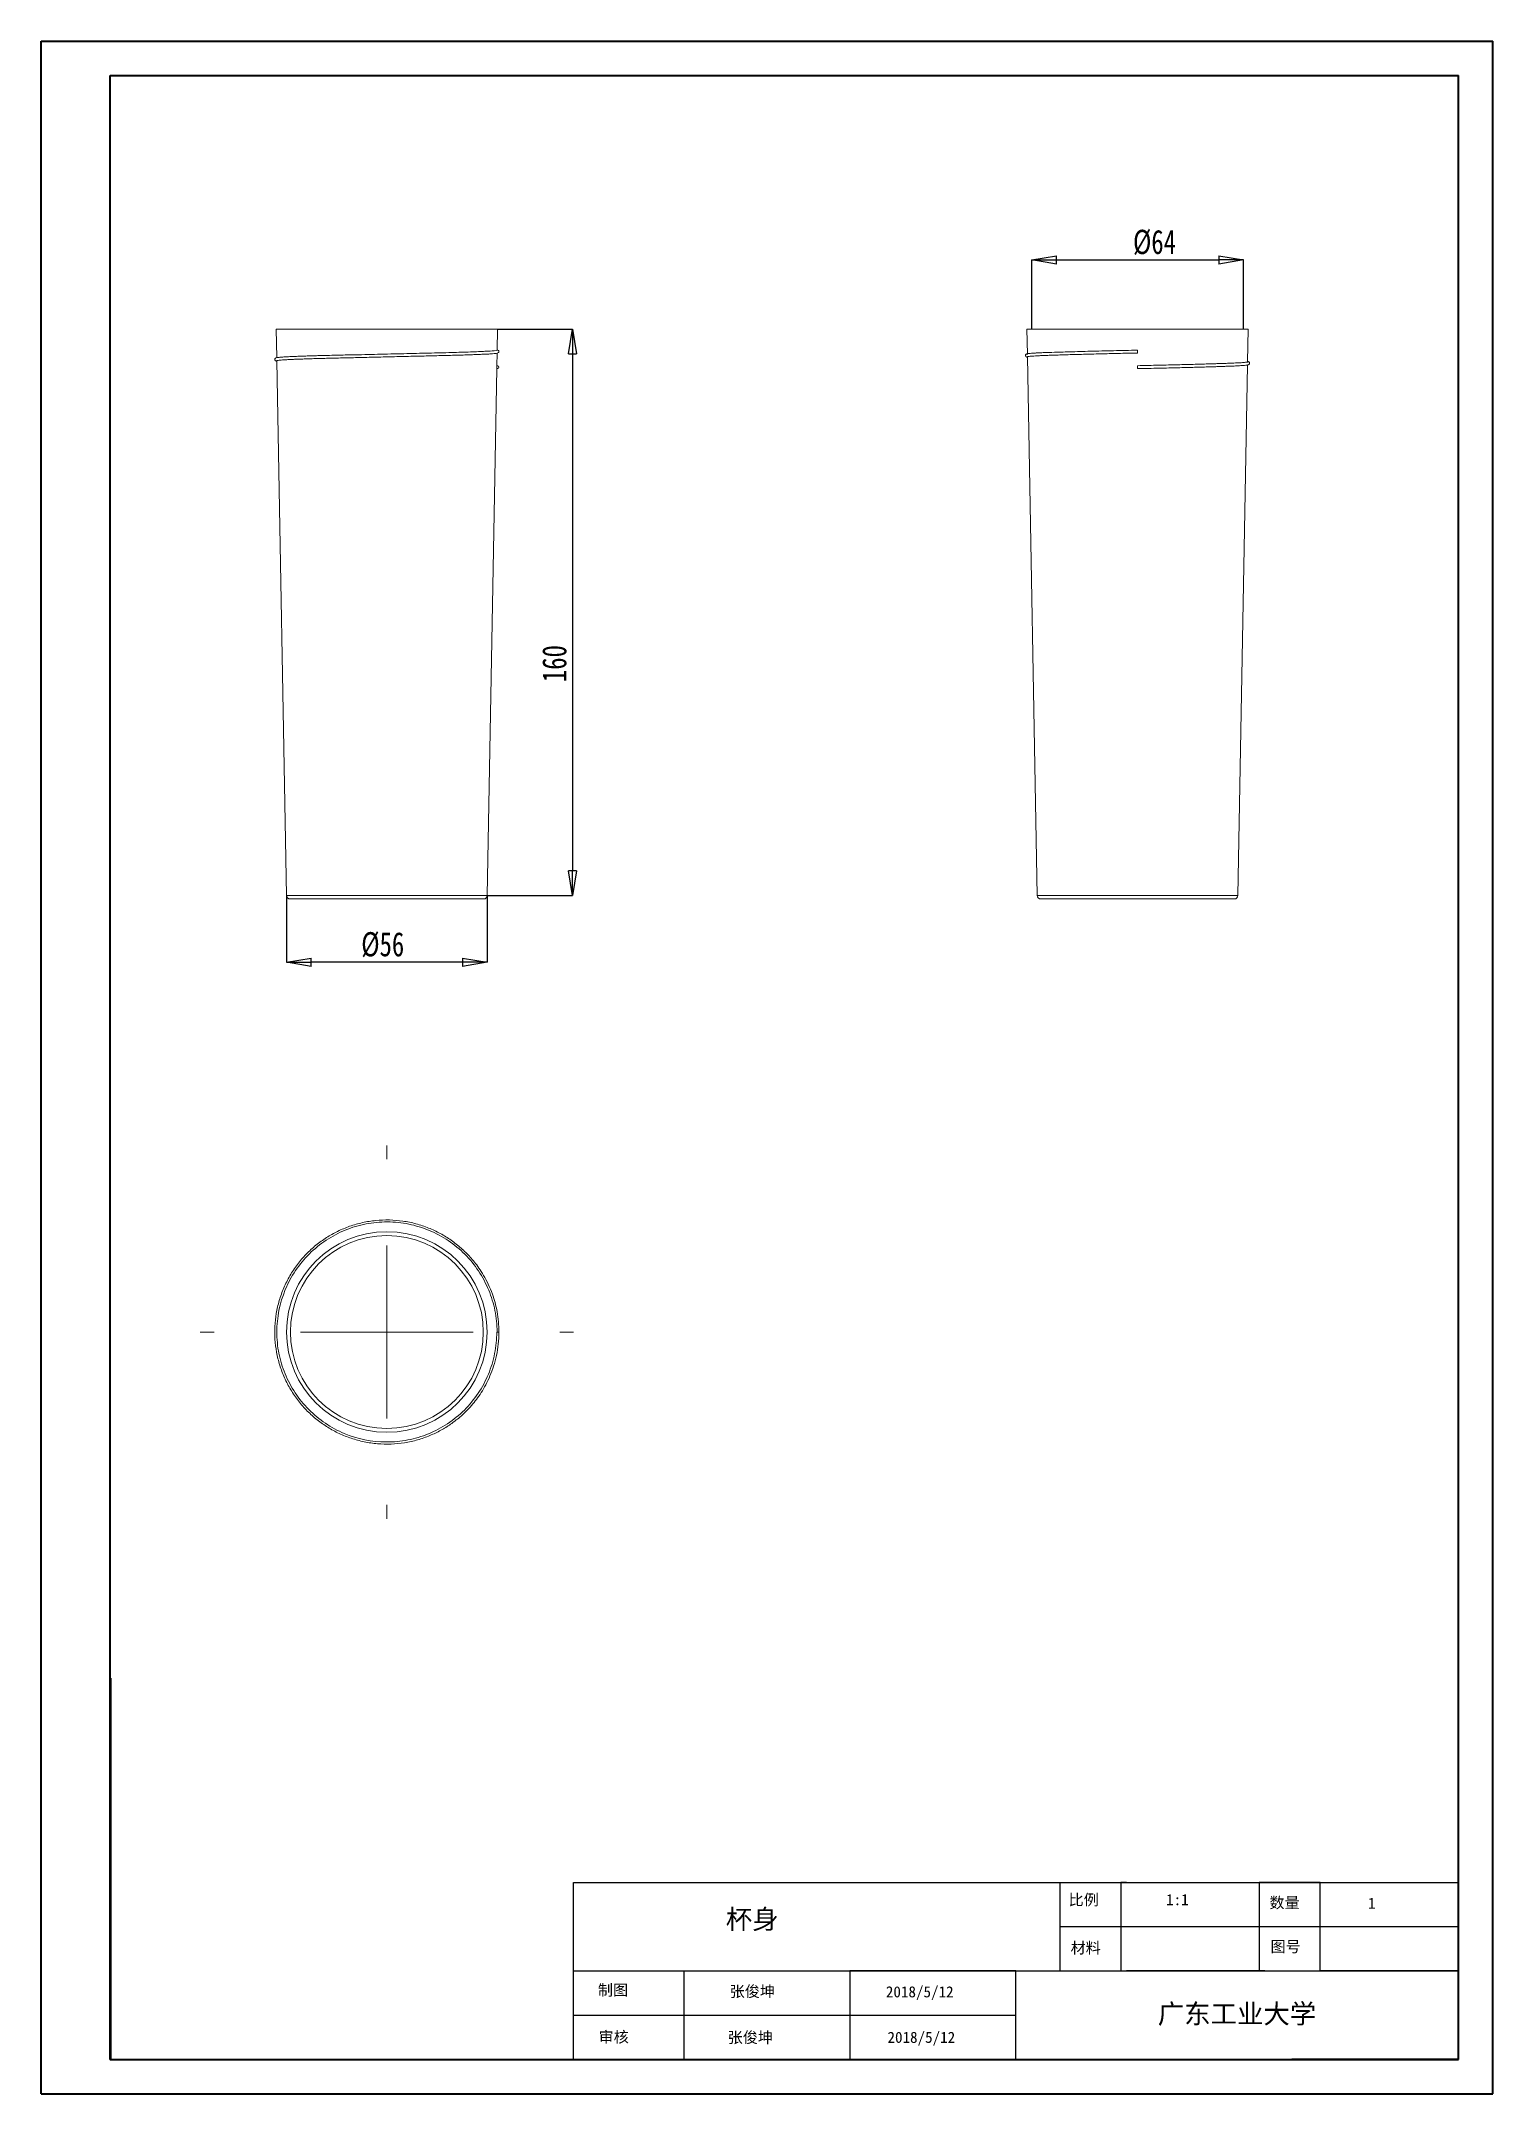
# Model space of a CAD drawing. Header units: millimetres. Extents: x 0 to 210, y 0 to 297.
import ezdxf

# ---------------------------------------------------------------- set-up
doc = ezdxf.new("R2010")
doc.units = ezdxf.units.MM
doc.header["$PDSIZE"] = -1
doc.styles.add('SLDTEXTSTYLE1', font='TXT', dxfattribs={"width": 0.75})
doc.dimstyles.new('SLDDIMSTYLE0', dxfattribs={"dimtxt": 3.5, "dimasz": 3.556, "dimexe": 0, "dimexo": 0.0625, "dimgap": 0.875, "dimtad": 1, "dimlfac": 0.2, "dimrnd": 1e-09, "dimzin": 12, "dimdsep": 46, "dimtxsty": 'SLDTEXTSTYLE1', "dimblk1": 'CLOSED', "dimblk2": 'CLOSED', "dimsah": 1, "dimcen": 0.09, "dimadec": 0, "dimazin": 3, "dimtfac": 1, "dimtofl": 0, "dimtmove": 0, "dimatfit": 3, "dimldrblk": 'CLOSED', "dimfxl": 1, "dimfrac": 2, "dimtolj": 1, "dimtzin": 12, "dimarcsym": 0})
doc.dimstyles.new('SLDDIMSTYLE1', dxfattribs={"dimtxt": 3.5, "dimasz": 3.556, "dimexe": 0, "dimexo": 0.0625, "dimgap": 0.875, "dimtad": 1, "dimlfac": 0.2, "dimrnd": 1e-09, "dimzin": 12, "dimdsep": 46, "dimtxsty": 'SLDTEXTSTYLE1', "dimblk1": 'CLOSED', "dimblk2": 'CLOSED', "dimsah": 1, "dimcen": 0.09, "dimadec": 0, "dimazin": 3, "dimtfac": 1, "dimtmove": 0, "dimatfit": 0, "dimldrblk": 'CLOSED', "dimfxl": 1, "dimfrac": 2, "dimtolj": 1, "dimtzin": 12, "dimarcsym": 0})

# ---------------------------------------------------------------- blocks, each defined once
blk = doc.blocks.new('_CLOSED')
at = {"color": 0, "linetype": 'ByBlock', "lineweight": -2}
for p, q in [((-1, 0.166667), (0, 0)), ((-1, 0.166667), (-1, -0.166667)), ((0, 0), (-1, -0.166667)), ((0, 0), (-1, 0))]:
    blk.add_line(p, q, dxfattribs=at)
blk = doc.blocks.new('_D')
at = {"color": 0, "linetype": 'Continuous', "lineweight": -2, "transparency": 16777216}
for p, q in [((66.16, 255.54), (76.94, 255.54)), ((76.94, 251.98), (76.94, 177.15)), ((64.67, 173.59), (76.94, 173.59))]:
    blk.add_line(p, q, dxfattribs=at)
at = {"layer": 'Defpoints', "color": 0, "linetype": 'Continuous', "transparency": 16777216}
for p in [(66.09, 255.54), (64.6, 173.59), (76.94, 173.59)]:
    blk.add_point(p, dxfattribs=at)
at = {"color": 0, "linetype": 'Continuous', "lineweight": -2, "transparency": 16777216, "xscale": 3.556, "yscale": 3.556, "zscale": 3.556}
for p, rotation in [((76.94, 255.54), 90), ((76.94, 173.59), 270)]:
    blk.add_blockref('_CLOSED', p, dxfattribs=dict(at, rotation=rotation))
at = {"color": 0, "linetype": 'Continuous', "lineweight": 0, "transparency": 16777216, "insert": (72.56, 207.15), "char_height": 3.5, "attachment_point": 2, "rotation": 90, "style": 'SLDTEXTSTYLE1'}
blk.add_mtext('\\A1;160', dxfattribs=at)
blk = doc.blocks.new('_D_1')
at = {"color": 0, "linetype": 'Continuous', "lineweight": -2, "transparency": 16777216}
for p, q in [((35.59, 173.53), (35.59, 163.93)), ((64.6, 173.53), (64.6, 163.93)), ((61.05, 163.93), (39.14, 163.93))]:
    blk.add_line(p, q, dxfattribs=at)
at = {"layer": 'Defpoints', "color": 0, "linetype": 'Continuous', "transparency": 16777216}
for p in [(35.59, 173.59), (64.6, 173.59), (35.59, 163.93)]:
    blk.add_point(p, dxfattribs=at)
at = {"color": 0, "linetype": 'Continuous', "lineweight": -2, "transparency": 16777216, "xscale": 3.556, "yscale": 3.556, "zscale": 3.556, "rotation": 180}
blk.add_blockref('_CLOSED', (35.59, 163.93), dxfattribs=at)
at = {"color": 0, "linetype": 'Continuous', "lineweight": -2, "transparency": 16777216, "xscale": 3.556, "yscale": 3.556, "zscale": 3.556}
blk.add_blockref('_CLOSED', (64.6, 163.93), dxfattribs=at)
at = {"color": 0, "linetype": 'Continuous', "lineweight": 0, "transparency": 16777216, "insert": (49.5, 168.3), "char_height": 3.5, "attachment_point": 2, "style": 'SLDTEXTSTYLE1'}
blk.add_mtext('\\A1;%%C56', dxfattribs=at)
blk = doc.blocks.new('_D_2')
at = {"color": 0, "linetype": 'Continuous', "lineweight": -2, "transparency": 16777216}
for p, q in [((143.38, 255.6), (143.38, 265.54)), ((146.93, 265.54), (170.42, 265.54)), ((173.98, 255.6), (173.98, 265.54))]:
    blk.add_line(p, q, dxfattribs=at)
at = {"layer": 'Defpoints', "color": 0, "linetype": 'Continuous', "transparency": 16777216}
for p in [(173.98, 265.54), (143.38, 255.54), (173.98, 255.54)]:
    blk.add_point(p, dxfattribs=at)
at = {"color": 0, "linetype": 'Continuous', "lineweight": -2, "transparency": 16777216, "xscale": 3.556, "yscale": 3.556, "zscale": 3.556, "rotation": 180}
blk.add_blockref('_CLOSED', (143.38, 265.54), dxfattribs=at)
at = {"color": 0, "linetype": 'Continuous', "lineweight": -2, "transparency": 16777216, "xscale": 3.556, "yscale": 3.556, "zscale": 3.556}
blk.add_blockref('_CLOSED', (173.98, 265.54), dxfattribs=at)
at = {"color": 0, "linetype": 'Continuous', "lineweight": 0, "transparency": 16777216, "insert": (161.13, 269.91), "char_height": 3.5, "attachment_point": 2, "style": 'SLDTEXTSTYLE1'}
blk.add_mtext('\\A1;%%C64', dxfattribs=at)
blk = doc.blocks.new('SW_CENTERMARKSYMBOL_0')
at = {"color": 0, "linetype": 'Continuous', "lineweight": 0}
for p, q in [((0, 25), (0, 27.01)), ((0, 0), (0, 12.5)), ((-25, 0), (-27.01, 0)), ((0, 0), (-12.5, 0)), ((0, 0), (0, -12.5)), ((0, 0), (12.5, 0)), ((25, 0), (27.01, 0)), ((0, -25), (0, -27.01))]:
    blk.add_line(p, q, dxfattribs=at)

msp = doc.modelspace()

# ---------------------------------------------------------------- linework, layer by layer
at = {"color": 7, "linetype": 'Continuous', "lineweight": 40}
for p, q in [((0.079, 0.215), (0.079, 297.215)), ((0.079, 297.215), (210.079, 297.215)), ((210.079, 0.215), (210.079, 297.215)), ((210.079, 292.215), (210.079, 297.215)), ((10.079, 292.215), (205.079, 292.215)), ((10.079, 5.215), (10.079, 292.215)), ((205.079, 5.215), (205.079, 292.215)), ((10.111, 60.371), (10.111, 5.121)), ((10.079, 5.215), (205.079, 5.215)), ((205.079, 5.215), (180.988, 5.215)), ((205.079, 5.215), (180.988, 5.215)), ((0.079, 0.215), (210.079, 0.215))]:
    msp.add_line(p, q, dxfattribs=at)
at = {"color": 7, "linetype": 'Continuous', "lineweight": 15}
for p, q in [((34.095, 255.536), (34.17, 251.413)), ((66.095, 255.536), (34.095, 255.536)), ((66.04, 252.495), (66.095, 255.536)), ((142.677, 255.536), (142.743, 251.93)), ((158.677, 255.536), (142.677, 255.536)), ((174.677, 255.536), (158.677, 255.536)), ((174.591, 250.797), (174.677, 255.536)), ((34.107, 250.949), (34.135, 250.958)), ((34.178, 250.964), (35.585, 173.59)), ((64.605, 173.59), (65.991, 249.849)), ((65.998, 250.23), (65.991, 249.849)), ((65.998, 250.23), (66.032, 252.082)), ((66.047, 250.243), (65.999, 250.257)), ((142.69, 251.937), (142.684, 251.94)), ((142.75, 251.523), (144.167, 173.59)), ((158.592, 252.071), (158.677, 252.073)), ((158.677, 250.23), (158.677, 249.849)), ((173.187, 173.59), (174.582, 250.344)), ((36.085, 173.099), (64.105, 173.099)), ((144.667, 173.099), (172.687, 173.099))]:
    msp.add_line(p, q, dxfattribs=at)
at = {"color": 8, "linetype": 'Continuous', "lineweight": 15}
for p, q in [((35.585, 173.59), (64.605, 173.59)), ((144.167, 173.59), (158.677, 173.59)), ((158.677, 173.59), (173.187, 173.59))]:
    msp.add_line(p, q, dxfattribs=at)
for p, q in [((77.079, 5.215), (77.079, 30.815)), ((77.079, 24.415), (77.079, 30.815)), ((77.079, 30.815), (205.079, 30.815)), ((147.479, 18.015), (147.479, 30.815)), ((157.079, 30.815), (156.279, 30.815)), ((156.279, 30.815), (156.279, 18.015)), ((177.079, 30.815), (176.279, 30.815)), ((176.279, 30.815), (176.279, 18.015)), ((185.079, 30.815), (177.079, 30.815)), ((185.079, 18.015), (185.079, 30.815)), ((205.079, 24.415), (147.479, 24.415)), ((205.079, 18.015), (205.079, 24.415)), ((77.079, 11.615), (77.079, 18.015)), ((77.079, 18.015), (205.079, 18.015)), ((93.079, 5.215), (93.079, 18.015)), ((141.079, 18.015), (117.079, 18.015)), ((117.079, 18.015), (117.079, 5.215)), ((141.079, 5.215), (141.079, 18.015)), ((141.079, 18.015), (147.479, 18.015)), ((177.079, 18.015), (157.079, 18.015)), ((205.079, 18.015), (185.079, 18.015)), ((77.079, 5.215), (77.079, 11.615)), ((77.079, 11.615), (141.079, 11.615)), ((205.079, 5.215), (77.079, 5.215)), ((117.079, 5.215), (93.079, 5.215)), ((205.079, 5.215), (125.079, 5.215)), ((205.079, 5.215), (141.079, 5.215))]:
    msp.add_line(p, q)
at = {"color": 7, "linetype": 'Continuous', "lineweight": 15, "flags": 128}
for points in [[(158.677, 252.073), (158.677, 252.075), (158.677, 252.102), (158.678, 252.161), (158.678, 252.24), (158.678, 252.328), (158.678, 252.408), (158.677, 252.469), (158.677, 252.5), (158.677, 252.495), (158.677, 252.495)], [(158.677, 250.23), (158.677, 250.252), (158.677, 250.239), (158.677, 250.192), (158.678, 250.12), (158.678, 250.034), (158.678, 249.949), (158.677, 249.878), (158.677, 249.834), (158.677, 249.824), (158.677, 249.849)], [(66.308, 110.442), (66.308, 110.442), (66.289, 110.442), (66.237, 110.442), (66.162, 110.443), (66.075, 110.443), (65.991, 110.443)]]:
    msp.add_lwpolyline(points, dxfattribs=at)
at = {"color": 7, "linetype": 'Continuous', "lineweight": 15}
for radius in [14.51, 13.951]:
    msp.add_circle((50.095, 110.443), radius, dxfattribs=at)
for centre, radius, start, end in [((66.094, 252.288), 0.215, 0.01978, 104.64092), ((66.094, 250.038), 0.215, 241.51399, 116.40258), ((36.085, 173.599), 0.5, 181.04163, 270), ((64.105, 173.599), 0.5, 270, 358.95837), ((144.667, 173.599), 0.5, 181.04163, 270), ((172.687, 173.599), 0.5, 270, 358.95837)]:
    msp.add_arc(centre, radius, start, end, dxfattribs=at)
for points, knots in [([(45.086, 251.811), (46.275, 251.839), (47.497, 251.868), (50.012, 251.928), (51.289, 251.958), (53.772, 252.017), (54.974, 252.045), (57.3, 252.1), (58.409, 252.126), (60.433, 252.179), (61.371, 252.208), (63.014, 252.267), (63.721, 252.297), (64.858, 252.356), (65.3, 252.385), (65.89, 252.442), (66.039, 252.469), (66.04, 252.495)], [0, 0, 0, 0, 0.125, 0.125, 0.25, 0.25, 0.375, 0.375, 0.5, 0.5, 0.625, 0.625, 0.75, 0.75, 0.875, 0.875, 1, 1, 1, 1]), ([(146.382, 252.175), (147.124, 252.201), (147.974, 252.228), (149.832, 252.283), (150.833, 252.311), (152.935, 252.366), (154.055, 252.393), (156.337, 252.446), (157.498, 252.471), (158.677, 252.495)], [0, 0, 0, 0, 0.25, 0.25, 0.5, 0.5, 0.75, 0.75, 1, 1, 1, 1]), ([(34.086, 251.391), (34.028, 251.366), (33.91, 251.315), (33.872, 251.171), (33.89, 251.073), (33.978, 250.965), (34.057, 250.943), (34.098, 250.932)], [0, 0, 0, 0, 0.23181949, 0.46999822, 0.72057717, 0.85679962, 1, 1, 1, 1]), ([(45.005, 251.82), (44.591, 251.811), (43.708, 251.79), (42.445, 251.76), (41.417, 251.736), (40.65, 251.716), (40.064, 251.7), (39.43, 251.682), (38.728, 251.66), (37.971, 251.635), (37.185, 251.606), (36.401, 251.573), (35.658, 251.536), (34.999, 251.496), (34.475, 251.455), (34.114, 251.411), (34.063, 251.383), (34.037, 251.369)], [0, 0, 0, 0, 0.0658313, 0.1404247, 0.2110956, 0.2457508, 0.2808114, 0.3218673, 0.3700083, 0.4253313, 0.4878705, 0.557563, 0.6342127, 0.7174536, 0.8067206, 0.9012333, 1, 1, 1, 1]), ([(34.043, 250.955), (34.052, 250.943), (34.062, 250.929), (34.164, 250.914), (34.179, 250.912)], [0, 0, 0, 0, 0.8490984, 1, 1, 1, 1]), ([(64.303, 251.916), (64.297, 251.916), (64.108, 251.905), (63.643, 251.884), (62.907, 251.853), (62.07, 251.822), (61.146, 251.792), (60.131, 251.762), (59.046, 251.733), (57.905, 251.706), (56.724, 251.678), (55.495, 251.649), (54.219, 251.619), (52.899, 251.589), (51.561, 251.557), (50.223, 251.526), (48.887, 251.495), (47.543, 251.463), (46.222, 251.432), (44.937, 251.402), (43.703, 251.373), (42.511, 251.346), (41.374, 251.319), (40.295, 251.291), (39.286, 251.261), (38.35, 251.231), (37.497, 251.201), (36.731, 251.17), (36.057, 251.139), (35.48, 251.108), (35.004, 251.078), (34.631, 251.048), (34.367, 251.018), (34.206, 250.99), (34.189, 250.973), (34.181, 250.964)], [0, 0, 0, 0, 0.0009958, 0.032024, 0.0632677, 0.0942959, 0.1255395, 0.1574626, 0.1896205, 0.2206486, 0.2518922, 0.2829063, 0.3141358, 0.3460443, 0.3781875, 0.4092027, 0.4404332, 0.4723427, 0.504487, 0.5355037, 0.5667357, 0.5977445, 0.6289685, 0.6599687, 0.6911842, 0.7221844, 0.7533999, 0.7844001, 0.8154003, 0.8466158, 0.877616, 0.9086162, 0.9398317, 0.9708319, 1, 1, 1, 1]), ([(64.37, 251.907), (64.536, 251.915), (64.935, 251.936), (65.416, 251.97), (65.776, 252.003), (66.04, 252.042), (66.265, 252.143), (66.294, 252.239), (66.308, 252.288)], [0, 0, 0, 0, 0.1464004, 0.3517546, 0.5522969, 0.6898079, 0.8394557, 1, 1, 1, 1]), ([(142.674, 251.958), (142.614, 251.932), (142.491, 251.879), (142.456, 251.736), (142.469, 251.598), (142.612, 251.526), (142.687, 251.489)], [0, 0, 0, 0, 0.2306865, 0.470958, 0.724171, 1, 1, 1, 1]), ([(146.291, 252.181), (146.092, 252.175), (145.558, 252.156), (144.897, 252.13), (144.262, 252.102), (143.748, 252.075), (143.292, 252.043), (142.927, 252.009), (142.672, 251.971), (142.635, 251.944), (142.616, 251.931)], [0, 0, 0, 0, 0.0855937, 0.2287189, 0.3332357, 0.4474043, 0.5713259, 0.7049399, 0.847993, 1, 1, 1, 1]), ([(142.622, 251.518), (142.631, 251.507), (142.642, 251.491), (142.728, 251.476), (142.751, 251.472)], [0, 0, 0, 0, 0.7373189, 1, 1, 1, 1]), ([(142.669, 251.92), (142.691, 251.921), (142.735, 251.924), (142.775, 251.907), (142.795, 251.898)], [0, 0, 0, 0, 0.5066159, 1, 1, 1, 1]), ([(142.799, 251.555), (142.78, 251.546), (142.741, 251.527), (142.697, 251.528), (142.675, 251.529)], [0, 0, 0, 0, 0.4925285, 1, 1, 1, 1]), ([(158.592, 252.08), (158.478, 252.078), (157.79, 252.064), (156.664, 252.04), (155.229, 252.008), (153.937, 251.978), (152.663, 251.947), (151.435, 251.915), (150.268, 251.884), (149.173, 251.853), (148.141, 251.822), (147.175, 251.792), (146.279, 251.762), (145.476, 251.733), (144.772, 251.706), (144.172, 251.678), (143.671, 251.649), (143.273, 251.619), (142.976, 251.589), (142.806, 251.557), (142.736, 251.535), (142.754, 251.524), (142.755, 251.523)], [0, 0, 0, 0, 0.0138098, 0.0827181, 0.1356578, 0.188965, 0.2434316, 0.2982986, 0.3512383, 0.4045455, 0.4574851, 0.5107923, 0.5652588, 0.6201259, 0.6730654, 0.7263726, 0.7792881, 0.8325711, 0.8870128, 0.9418548, 0.9947722, 1, 1, 1, 1]), ([(174.67, 250.815), (174.658, 250.803), (174.635, 250.782), (174.453, 250.75), (174.191, 250.722), (173.864, 250.696), (173.495, 250.673), (173.082, 250.651), (172.636, 250.631), (172.168, 250.613), (171.724, 250.596), (171.294, 250.58), (170.836, 250.564), (170.293, 250.546), (169.624, 250.525), (168.814, 250.5), (167.849, 250.472), (166.788, 250.442), (165.65, 250.412), (164.456, 250.382), (163.147, 250.35), (161.733, 250.317), (160.232, 250.284), (159.201, 250.263), (158.677, 250.252)], [0, 0, 0, 0, 0.0568706, 0.1104931, 0.1602963, 0.2062168, 0.2482474, 0.2864239, 0.3272418, 0.3631389, 0.394714, 0.4217829, 0.4489291, 0.4812642, 0.5188703, 0.5617995, 0.6100556, 0.6635721, 0.7120794, 0.7639753, 0.81904, 0.876984, 0.9374464, 1, 1, 1, 1]), ([(158.677, 249.823), (159.21, 249.834), (160.252, 249.856), (161.762, 249.889), (163.167, 249.922), (164.452, 249.953), (165.609, 249.982), (166.691, 250.011), (167.681, 250.038), (168.565, 250.064), (169.317, 250.086), (169.983, 250.107), (170.601, 250.127), (171.175, 250.147), (171.706, 250.166), (172.193, 250.184), (172.649, 250.202), (173.068, 250.221), (173.467, 250.242), (173.84, 250.265), (174.185, 250.291), (174.472, 250.322), (174.682, 250.356), (174.715, 250.38), (174.732, 250.393)], [0, 0, 0, 0, 0.06348942, 0.12425867, 0.18183841, 0.23584628, 0.28598764, 0.3320499, 0.38174367, 0.42523733, 0.46279497, 0.49871886, 0.53436816, 0.56969092, 0.60463817, 0.63916426, 0.67324703, 0.71031412, 0.74637748, 0.78726955, 0.83307542, 0.88383365, 0.93951507, 1, 1, 1, 1]), ([(174.559, 250.773), (174.579, 250.782), (174.619, 250.799), (174.663, 250.796), (174.685, 250.795)], [0, 0, 0, 0, 0.4933839, 1, 1, 1, 1]), ([(174.563, 250.78), (174.574, 250.784), (174.595, 250.789), (174.585, 250.795), (174.581, 250.797)], [0, 0, 0, 0, 0.5897458, 1, 1, 1, 1]), ([(174.738, 250.806), (174.729, 250.817), (174.716, 250.834), (174.619, 250.85), (174.592, 250.855)], [0, 0, 0, 0, 0.71778444, 1, 1, 1, 1]), ([(174.667, 250.364), (174.729, 250.388), (174.854, 250.436), (174.9, 250.586), (174.885, 250.683), (174.801, 250.795), (174.721, 250.821), (174.68, 250.833)], [0, 0, 0, 0, 0.2432514, 0.48785776, 0.73612568, 0.86614848, 1, 1, 1, 1]), ([(66.308, 110.442), (66.295, 110.942), (66.269, 111.92), (66.066, 113.341), (65.766, 114.673), (65.341, 116.022), (64.791, 117.347), (64.126, 118.605), (63.449, 119.663), (62.794, 120.54), (62.159, 121.289), (61.518, 121.961), (60.844, 122.593), (60.135, 123.185), (59.148, 123.918), (57.83, 124.732), (56.128, 125.532), (54.31, 126.138), (52.406, 126.53), (50.454, 126.692), (48.493, 126.617), (46.566, 126.307), (44.714, 125.777), (42.968, 125.046), (41.331, 124.126), (39.802, 123.018), (38.388, 121.716), (37.123, 120.235), (36.038, 118.602), (35.158, 116.85), (34.5, 115.016), (34.07, 113.142), (33.866, 111.262), (33.88, 109.384), (34.112, 107.506), (34.57, 105.636), (35.257, 103.81), (36.164, 102.071), (37.273, 100.456), (38.558, 98.997), (39.987, 97.719), (41.53, 96.634), (43.183, 95.737), (44.945, 95.029), (46.81, 94.526), (48.743, 94.246), (50.704, 94.201), (52.653, 94.393), (54.539, 94.811), (56.298, 95.426), (57.643, 96.073), (58.625, 96.646), (59.312, 97.096), (59.994, 97.593), (60.721, 98.183), (61.529, 98.927), (62.324, 99.775), (63.078, 100.708), (63.767, 101.698), (64.432, 102.831), (65.044, 104.108), (65.571, 105.525), (65.98, 107.07), (66.255, 108.724), (66.291, 109.863), (66.308, 110.442)], [0, 0, 0, 0, 0.0147021, 0.0288099, 0.0422279, 0.0548772, 0.0704384, 0.0844186, 0.0967545, 0.1074166, 0.1166322, 0.1256853, 0.1347578, 0.1438338, 0.1528973, 0.1709466, 0.1893721, 0.2081895, 0.2272764, 0.2465082, 0.2657754, 0.2849402, 0.3038661, 0.322423, 0.3405856, 0.3590646, 0.3779365, 0.3970652, 0.416316, 0.4355605, 0.4546925, 0.4735787, 0.4920912, 0.5102635, 0.5288056, 0.5477101, 0.5668599, 0.5861255, 0.6053665, 0.6244524, 0.643271, 0.6617007, 0.6799189, 0.698552, 0.7175184, 0.7366899, 0.7559555, 0.7751896, 0.7942534, 0.8127275, 0.8299632, 0.8381439, 0.8462006, 0.8541372, 0.8630174, 0.8737814, 0.8864603, 0.8972345, 0.9090838, 0.9219847, 0.9358954, 0.9507521, 0.9664672, 0.9829285, 1, 1, 1, 1]), ([(66.032, 110.443), (66.032, 111.49), (65.927, 112.54), (65.52, 114.577), (65.22, 115.565), (64.033, 118.438), (62.838, 120.227), (60.65, 122.42), (59.852, 123.08), (58.113, 124.248), (57.188, 124.745), (55.264, 125.546), (54.276, 125.848), (52.249, 126.258), (51.199, 126.366), (49.127, 126.374), (48.099, 126.277), (46.059, 125.883), (45.049, 125.583), (42.146, 124.398), (40.369, 123.222), (37.402, 120.278), (36.213, 118.513), (34.6, 114.649), (34.181, 112.557), (34.177, 109.426), (34.28, 108.378), (34.681, 106.348), (34.978, 105.359), (35.771, 103.433), (36.263, 102.508), (37.405, 100.788), (38.061, 99.98), (39.535, 98.496), (40.346, 97.826), (42.072, 96.665), (42.981, 96.175), (45.845, 94.973), (47.955, 94.545), (51.054, 94.532), (52.084, 94.627), (54.138, 95.025), (55.143, 95.325), (58.047, 96.512), (59.822, 97.69), (62.782, 100.634), (63.973, 102.408), (65.175, 105.3), (65.481, 106.306), (65.89, 108.359), (65.992, 109.396), (65.991, 110.443)], [0, 0, 0, 0, 0.03125, 0.03125, 0.0625, 0.0625, 0.125, 0.125, 0.15625, 0.15625, 0.1875, 0.1875, 0.21875, 0.21875, 0.25, 0.25, 0.28125, 0.28125, 0.3125, 0.3125, 0.375, 0.375, 0.4375, 0.4375, 0.5, 0.5, 0.53125, 0.53125, 0.5625, 0.5625, 0.59375, 0.59375, 0.625, 0.625, 0.65625, 0.65625, 0.6875, 0.6875, 0.75, 0.75, 0.78125, 0.78125, 0.8125, 0.8125, 0.875, 0.875, 0.9375, 0.9375, 0.96875, 0.96875, 1, 1, 1, 1])]:
    msp.add_open_spline(points, degree=3, knots=knots, dxfattribs=at)

# ---------------------------------------------------------------- block references
at = {"color": 7, "linetype": 'Continuous', "lineweight": 0}
msp.add_blockref('SW_CENTERMARKSYMBOL_0', (50.095, 110.443), dxfattribs=at)

# ---------------------------------------------------------------- texts
at = {"attachment_point": 1}
for s, width, insert, char_height in [('{\\fSimSun|b0|i0|c134|p2;杯身}', 42.05705, (99.124, 26.902), 2.8), ('{\\fSimSun|b0|i0|c134|p2;比例}', 7.66936, (148.706, 29.11), 1.6), ('{\\fSimSun|b0|i0|c134|p2;1:1}', 7.66936, (162.806, 29.123), 1.6), ('{\\fSimSun|b0|i0|c134|p2;数量}', 7.66936, (177.756, 28.683), 1.6), ('{\\fSimSun|b0|i0|c134|p2;1}', 7.66936, (192.015, 28.604), 1.6), ('{\\fSimSun|b0|i0|c134|p2;材料}', 7.66936, (148.994, 22.147), 1.6), ('{\\fSimSun|b0|i0|c134|p2;图号}', 7.66936, (177.904, 22.339), 1.6), ('{\\fSimSun|b0|i0|c134|p2;制图}', 7.66936, (80.626, 16.048), 1.6), ('{\\fSimSun|b0|i0|c134|p2;张俊坤}', 14.01162, (99.685, 15.848), 1.6), ('{\\fSimSun|b0|i0|c134|p2;2018/5/12}', 14.01162, (122.273, 15.79), 1.6), ('{\\fSimSun|b0|i0|c134|p2;广东工业大学}', 42.05705, (161.605, 13.218), 2.8), ('{\\fSimSun|b0|i0|c134|p2;审核}', 7.66936, (80.721, 9.256), 1.6), ('{\\fSimSun|b0|i0|c134|p2;张俊坤}', 14.01162, (99.393, 9.189), 1.6), ('{\\fSimSun|b0|i0|c134|p2;2018/5/12}', 14.01162, (122.506, 9.207), 1.6)]:
    msp.add_mtext_dynamic_manual_height_columns(s, width=width, gutter_width=3.609, heights=[0], dxfattribs=dict(at, insert=insert, char_height=char_height))

# ---------------------------------------------------------------- dimensions: what is measured, and where the dimension line sits
at = {"color": 7, "linetype": 'Continuous', "lineweight": 0}
for base, p1, p2, text, picture, middle in [((173.977, 265.536), (143.377, 255.536), (173.977, 255.536), '%%C64', '_D_2', (161.128, 265.536)), ((35.585, 163.926), (64.605, 173.59), (35.585, 173.59), '%%C56', '_D_1', (49.505, 163.926))]:
    dim = msp.add_linear_dim(base=base, p1=p1, p2=p2, text=text, dimstyle='SLDDIMSTYLE1', dxfattribs=at)
    dim.commit()
    dim.dimension.update_dxf_attribs({"geometry": picture, "text_midpoint": middle, "dimtype": 160})
dim = msp.add_linear_dim(base=(76.938, 173.59), p1=(66.095, 255.536), p2=(64.605, 173.59), angle=90, text='160', dimstyle='SLDDIMSTYLE0', dxfattribs=at)
dim.commit()
dim.dimension.update_dxf_attribs({"geometry": '_D', "text_midpoint": (76.938, 207.149), "dimtype": 160})

doc.saveas('drawing.dxf')
